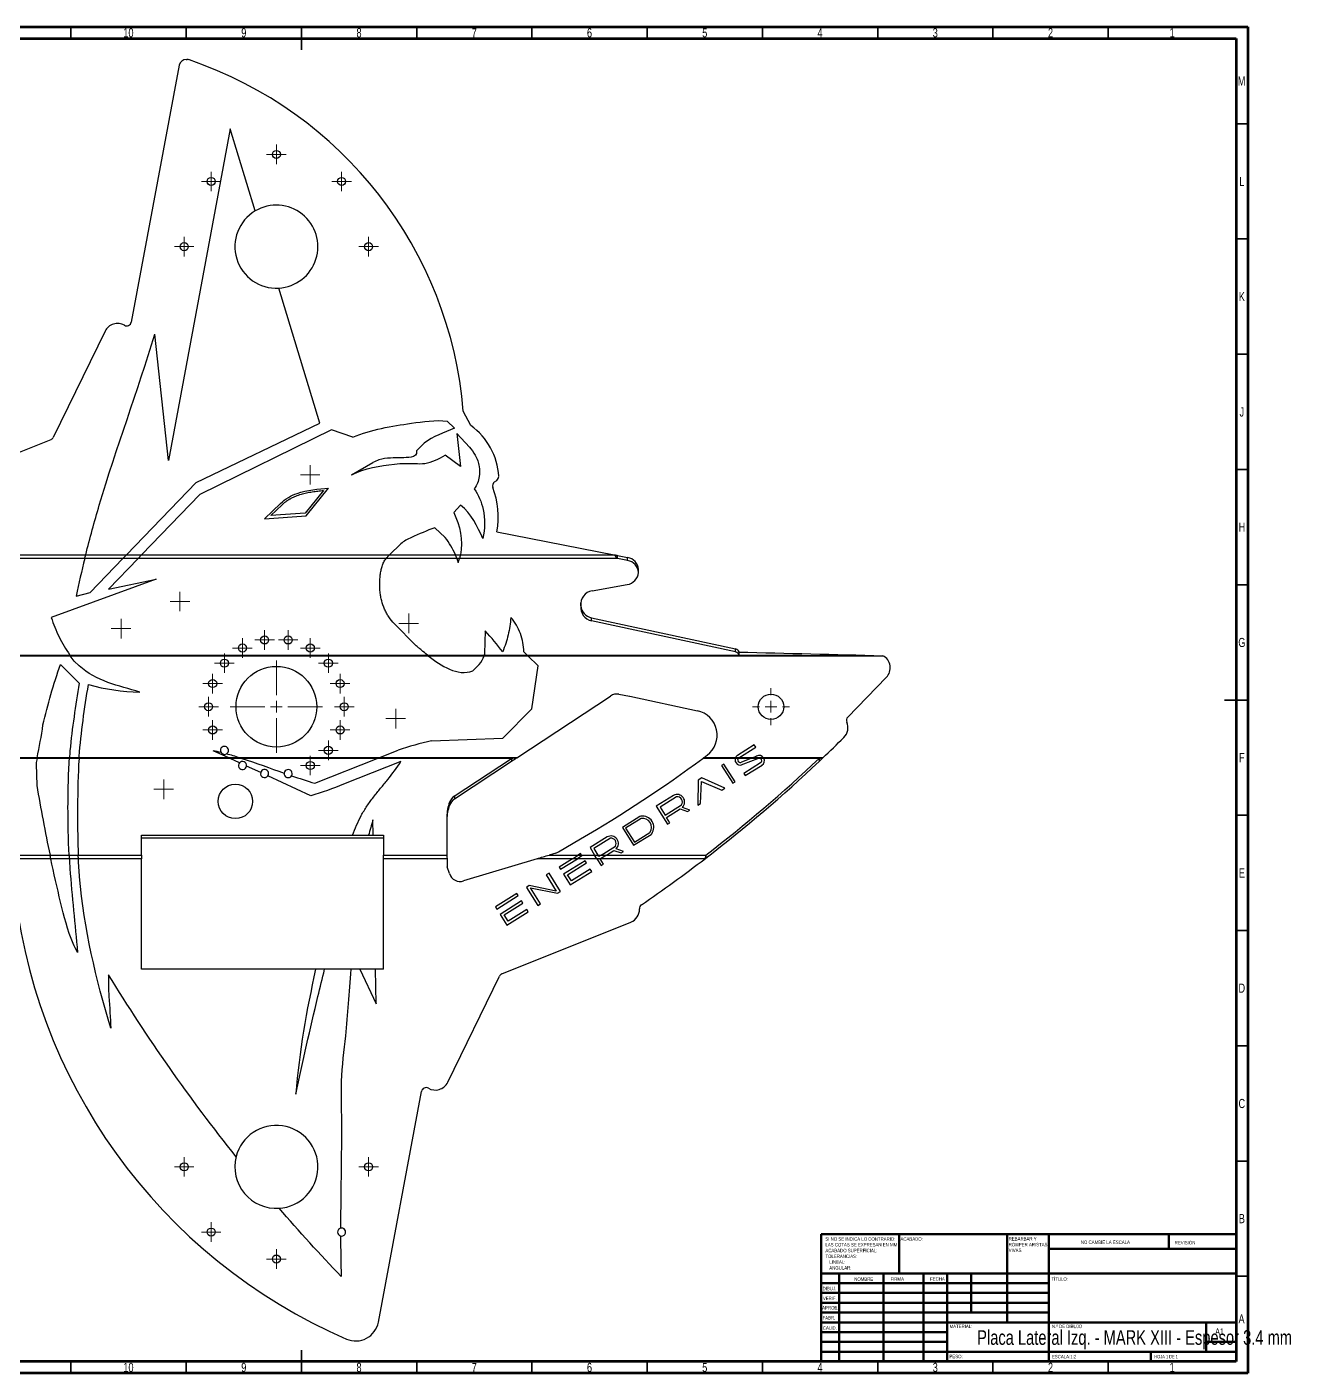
# Model space of a CAD drawing. Header units: millimetres. Extents: x 15 to 855, y 5 to 589.
# Drawn here: x 306 to 855, y 5 to 589 of the extents above; entities that cross this region are included whole.
import ezdxf

# ---------------------------------------------------------------- set-up
doc = ezdxf.new("R2010")
doc.units = ezdxf.units.MM
doc.styles.add('SLDTEXTSTYLE0', font='TXT', dxfattribs={"width": 0.75})
doc.styles.add('SLDTEXTSTYLE1', font='TXT', dxfattribs={"width": 0.681818})

# ---------------------------------------------------------------- blocks, each defined once
blk = doc.blocks.new('SW_NOTE_0')
at = {"color": 0, "linetype": 'Continuous', "lineweight": 0, "char_height": 1.5, "attachment_point": 1, "style": 'SLDTEXTSTYLE0'}
for s, insert in [('SI NO SE INDICA LO CONTRARIO:', (0, 1.93)), ('ACABADO SUPERFICIAL:', (0, -3.07)), ('TOLERANCIAS:', (0, -5.57)), ('LAS COTAS SE EXPRESAN EN MM', (0, -0.57)), ('ANGULAR:', (1.69, -10.57)), ('LINEAL:', (1.69, -8.07))]:
    blk.add_mtext(s, dxfattribs=dict(at, insert=insert))
blk = doc.blocks.new('SW_NOTE_0_1')
at = {"color": 0, "linetype": 'Continuous', "lineweight": 0, "char_height": 1.5, "attachment_point": 1, "style": 'SLDTEXTSTYLE0'}
for s, insert in [('REBARBAR Y', (0, 1.93)), ('VIVAS', (0, -3.07)), ('ROMPER ARISTAS', (0, -0.57))]:
    blk.add_mtext(s, dxfattribs=dict(at, insert=insert))
blk = doc.blocks.new('SW_CENTERMARKSYMBOL_0')
at = {"color": 0, "linetype": 'Continuous', "lineweight": 18}
for p, q in [((-2.5, 0), (-4.25, 0)), ((0, 0), (-2.5, 0)), ((0, 2.5), (0, 4.25)), ((0, 0), (0, 2.5)), ((0, 0), (0, -2.5)), ((0, 0), (2.5, 0)), ((2.5, 0), (4.25, 0)), ((0, -2.5), (0, -4.25))]:
    blk.add_line(p, q, dxfattribs=at)
blk = doc.blocks.new('SW_CENTERMARKSYMBOL_1')
at = {"color": 0, "linetype": 'Continuous', "lineweight": 18}
for p, q in [((-2.5, 0), (-4.25, 0)), ((0, 0), (-2.5, 0)), ((0, 2.5), (0, 4.25)), ((0, 0), (0, 2.5)), ((0, 0), (0, -2.5)), ((0, 0), (2.5, 0)), ((2.5, 0), (4.25, 0)), ((0, -2.5), (0, -4.25))]:
    blk.add_line(p, q, dxfattribs=at)
blk = doc.blocks.new('SW_CENTERMARKSYMBOL_2')
at = {"color": 0, "linetype": 'Continuous', "lineweight": 18}
for p, q in [((-2.5, 0), (-4.25, 0)), ((0, 0), (-2.5, 0)), ((0, 2.5), (0, 4.25)), ((0, 0), (0, 2.5)), ((0, 0), (0, -2.5)), ((0, 0), (2.5, 0)), ((2.5, 0), (4.25, 0)), ((0, -2.5), (0, -4.25))]:
    blk.add_line(p, q, dxfattribs=at)
blk = doc.blocks.new('SW_CENTERMARKSYMBOL_3')
at = {"color": 0, "linetype": 'Continuous', "lineweight": 18}
for p, q in [((-2.5, 0), (-4.25, 0)), ((0, 0), (-2.5, 0)), ((0, 2.5), (0, 4.25)), ((0, 0), (0, 2.5)), ((0, 0), (0, -2.5)), ((0, 0), (2.5, 0)), ((2.5, 0), (4.25, 0)), ((0, -2.5), (0, -4.25))]:
    blk.add_line(p, q, dxfattribs=at)
blk = doc.blocks.new('SW_CENTERMARKSYMBOL_4')
at = {"color": 0, "linetype": 'Continuous', "lineweight": 18}
for p, q in [((-2.5, 0), (-4.25, 0)), ((0, 0), (-2.5, 0)), ((0, 2.5), (0, 4.25)), ((0, 0), (0, 2.5)), ((0, 0), (0, -2.5)), ((0, 0), (2.5, 0)), ((2.5, 0), (4.25, 0)), ((0, -2.5), (0, -4.25))]:
    blk.add_line(p, q, dxfattribs=at)
blk = doc.blocks.new('SW_CENTERMARKSYMBOL_5')
at = {"color": 0, "linetype": 'Continuous', "lineweight": 18}
for p, q in [((-2.5, 0), (-4.25, 0)), ((0, 0), (-2.5, 0)), ((0, 2.5), (0, 4.25)), ((0, 0), (0, 2.5)), ((0, 0), (0, -2.5)), ((0, 0), (2.5, 0)), ((2.5, 0), (4.25, 0)), ((0, -2.5), (0, -4.25))]:
    blk.add_line(p, q, dxfattribs=at)
blk = doc.blocks.new('SW_CENTERMARKSYMBOL_6')
at = {"color": 0, "linetype": 'Continuous', "lineweight": 18}
for p, q in [((-2.5, 0), (-4.25, 0)), ((0, 0), (-2.5, 0)), ((0, 2.5), (0, 4.25)), ((0, 0), (0, 2.5)), ((0, 0), (0, -2.5)), ((0, 0), (2.5, 0)), ((2.5, 0), (4.25, 0)), ((0, -2.5), (0, -4.25))]:
    blk.add_line(p, q, dxfattribs=at)
blk = doc.blocks.new('SW_CENTERMARKSYMBOL_7')
at = {"color": 0, "linetype": 'Continuous', "lineweight": 18}
for p, q in [((-2.5, 0), (-4.25, 0)), ((0, 0), (-2.5, 0)), ((0, 2.5), (0, 4.25)), ((0, 0), (0, 2.5)), ((0, 0), (0, -2.5)), ((0, 0), (2.5, 0)), ((2.5, 0), (4.25, 0)), ((0, -2.5), (0, -4.25))]:
    blk.add_line(p, q, dxfattribs=at)
blk = doc.blocks.new('SW_CENTERMARKSYMBOL_8')
at = {"color": 0, "linetype": 'Continuous', "lineweight": 18}
for p, q in [((-2.5, 0), (-4.25, 0)), ((0, 0), (-2.5, 0)), ((0, 2.5), (0, 4.25)), ((0, 0), (0, 2.5)), ((0, 0), (0, -2.5)), ((0, 0), (2.5, 0)), ((2.5, 0), (4.25, 0)), ((0, -2.5), (0, -4.25))]:
    blk.add_line(p, q, dxfattribs=at)
blk = doc.blocks.new('SW_CENTERMARKSYMBOL_9')
at = {"color": 0, "linetype": 'Continuous', "lineweight": 18}
for p, q in [((-2.5, 0), (-4.25, 0)), ((0, 0), (-2.5, 0)), ((0, 2.5), (0, 4.25)), ((0, 0), (0, 2.5)), ((0, 0), (0, -2.5)), ((0, 0), (2.5, 0)), ((2.5, 0), (4.25, 0)), ((0, -2.5), (0, -4.25))]:
    blk.add_line(p, q, dxfattribs=at)
blk = doc.blocks.new('SW_CENTERMARKSYMBOL_10')
at = {"color": 0, "linetype": 'Continuous', "lineweight": 18}
for p, q in [((-2.5, 0), (-4.25, 0)), ((0, 0), (-2.5, 0)), ((0, 2.5), (0, 4.25)), ((0, 0), (0, 2.5)), ((0, 0), (0, -2.5)), ((0, 0), (2.5, 0)), ((2.5, 0), (4.25, 0)), ((0, -2.5), (0, -4.25))]:
    blk.add_line(p, q, dxfattribs=at)
blk = doc.blocks.new('SW_CENTERMARKSYMBOL_11')
at = {"color": 0, "linetype": 'Continuous', "lineweight": 18}
for p, q in [((-2.5, 0), (-4.25, 0)), ((0, 0), (-2.5, 0)), ((0, 2.5), (0, 4.25)), ((0, 0), (0, 2.5)), ((0, 0), (0, -2.5)), ((0, 0), (2.5, 0)), ((2.5, 0), (4.25, 0)), ((0, -2.5), (0, -4.25))]:
    blk.add_line(p, q, dxfattribs=at)
blk = doc.blocks.new('SW_CENTERMARKSYMBOL_12')
at = {"color": 0, "linetype": 'Continuous', "lineweight": 18}
for p, q in [((-2.5, 0), (-4.25, 0)), ((0, 0), (-2.5, 0)), ((0, 2.5), (0, 4.25)), ((0, 0), (0, 2.5)), ((0, 0), (0, -2.5)), ((0, 0), (2.5, 0)), ((2.5, 0), (4.25, 0)), ((0, -2.5), (0, -4.25))]:
    blk.add_line(p, q, dxfattribs=at)
blk = doc.blocks.new('SW_CENTERMARKSYMBOL_13')
at = {"color": 0, "linetype": 'Continuous', "lineweight": 18}
for p, q in [((-2.5, 0), (-4.25, 0)), ((0, 0), (-2.5, 0)), ((0, 2.5), (0, 4.25)), ((0, 0), (0, 2.5)), ((0, 0), (0, -2.5)), ((0, 0), (2.5, 0)), ((2.5, 0), (4.25, 0)), ((0, -2.5), (0, -4.25))]:
    blk.add_line(p, q, dxfattribs=at)
blk = doc.blocks.new('SW_CENTERMARKSYMBOL_14')
at = {"color": 0, "linetype": 'Continuous', "lineweight": 18}
for p, q in [((-2.5, 0), (-4.25, 0)), ((0, 0), (-2.5, 0)), ((0, 2.5), (0, 4.25)), ((0, 0), (0, 2.5)), ((0, 0), (0, -2.5)), ((0, 0), (2.5, 0)), ((2.5, 0), (4.25, 0)), ((0, -2.5), (0, -4.25))]:
    blk.add_line(p, q, dxfattribs=at)
blk = doc.blocks.new('SW_CENTERMARKSYMBOL_15')
at = {"color": 0, "linetype": 'Continuous', "lineweight": 18}
for p, q in [((-2.5, 0), (-4.25, 0)), ((0, 0), (-2.5, 0)), ((0, 2.5), (0, 4.25)), ((0, 0), (0, 2.5)), ((0, 0), (0, -2.5)), ((0, 0), (2.5, 0)), ((2.5, 0), (4.25, 0)), ((0, -2.5), (0, -4.25))]:
    blk.add_line(p, q, dxfattribs=at)
blk = doc.blocks.new('SW_CENTERMARKSYMBOL_16')
at = {"color": 0, "linetype": 'Continuous', "lineweight": 18}
for p, q in [((-2.5, 0), (-4.25, 0)), ((0, 0), (-2.5, 0)), ((0, 2.5), (0, 4.25)), ((0, 0), (0, 2.5)), ((0, 0), (0, -2.5)), ((0, 0), (2.5, 0)), ((2.5, 0), (4.25, 0)), ((0, -2.5), (0, -4.25))]:
    blk.add_line(p, q, dxfattribs=at)
blk = doc.blocks.new('SW_CENTERMARKSYMBOL_17')
at = {"color": 0, "linetype": 'Continuous', "lineweight": 18}
for p, q in [((-2.5, 0), (-4.25, 0)), ((0, 0), (-2.5, 0)), ((0, 2.5), (0, 4.25)), ((0, 0), (0, 2.5)), ((0, 0), (0, -2.5)), ((0, 0), (2.5, 0)), ((2.5, 0), (4.25, 0)), ((0, -2.5), (0, -4.25))]:
    blk.add_line(p, q, dxfattribs=at)
blk = doc.blocks.new('SW_CENTERMARKSYMBOL_18')
at = {"color": 0, "linetype": 'Continuous', "lineweight": 18}
for p, q in [((-2.5, 0), (-4.25, 0)), ((0, 0), (-2.5, 0)), ((0, 2.5), (0, 4.25)), ((0, 0), (0, 2.5)), ((0, 0), (0, -2.5)), ((0, 0), (2.5, 0)), ((2.5, 0), (4.25, 0)), ((0, -2.5), (0, -4.25))]:
    blk.add_line(p, q, dxfattribs=at)
blk = doc.blocks.new('SW_CENTERMARKSYMBOL_20')
at = {"color": 0, "linetype": 'Continuous', "lineweight": 18}
for p, q in [((0, 5), (0, 8)), ((-5, 0), (-8, 0)), ((0, 0), (-2.5, 0)), ((0, 0), (0, 2.5)), ((0, 0), (0, -2.5)), ((0, 0), (2.5, 0)), ((5, 0), (8, 0)), ((0, -5), (0, -8))]:
    blk.add_line(p, q, dxfattribs=at)
blk = doc.blocks.new('SW_CENTERMARKSYMBOL_21')
at = {"color": 0, "linetype": 'Continuous', "lineweight": 18}
for p, q in [((0, 5), (0, 20)), ((-5, 0), (-20, 0)), ((0, 0), (-2.5, 0)), ((0, 0), (0, 2.5)), ((0, 0), (0, -2.5)), ((0, 0), (2.5, 0)), ((5, 0), (20, 0)), ((0, -5), (0, -20))]:
    blk.add_line(p, q, dxfattribs=at)
blk = doc.blocks.new('SW_CENTERMARKSYMBOL_22')
at = {"color": 0, "linetype": 'Continuous', "lineweight": 18}
for p, q in [((-2.5, 0), (-4.25, 0)), ((0, 0), (-2.5, 0)), ((0, 2.5), (0, 4.25)), ((0, 0), (0, 2.5)), ((0, 0), (0, -2.5)), ((0, 0), (2.5, 0)), ((2.5, 0), (4.25, 0)), ((0, -2.5), (0, -4.25))]:
    blk.add_line(p, q, dxfattribs=at)
blk = doc.blocks.new('SW_CENTERMARKSYMBOL_23')
at = {"color": 0, "linetype": 'Continuous', "lineweight": 18}
for p, q in [((-2.5, 0), (-4.25, 0)), ((0, 0), (-2.5, 0)), ((0, 2.5), (0, 4.25)), ((0, 0), (0, 2.5)), ((0, 0), (0, -2.5)), ((0, 0), (2.5, 0)), ((2.5, 0), (4.25, 0)), ((0, -2.5), (0, -4.25))]:
    blk.add_line(p, q, dxfattribs=at)
blk = doc.blocks.new('SW_CENTERMARKSYMBOL_24')
at = {"color": 0, "linetype": 'Continuous', "lineweight": 18}
for p, q in [((-2.5, 0), (-4.25, 0)), ((0, 0), (-2.5, 0)), ((0, 2.5), (0, 4.25)), ((0, 0), (0, 2.5)), ((0, 0), (0, -2.5)), ((0, 0), (2.5, 0)), ((2.5, 0), (4.25, 0)), ((0, -2.5), (0, -4.25))]:
    blk.add_line(p, q, dxfattribs=at)
blk = doc.blocks.new('SW_CENTERMARKSYMBOL_25')
at = {"color": 0, "linetype": 'Continuous', "lineweight": 18}
for p, q in [((-2.5, 0), (-4.25, 0)), ((0, 0), (-2.5, 0)), ((0, 2.5), (0, 4.25)), ((0, 0), (0, 2.5)), ((0, 0), (0, -2.5)), ((0, 0), (2.5, 0)), ((2.5, 0), (4.25, 0)), ((0, -2.5), (0, -4.25))]:
    blk.add_line(p, q, dxfattribs=at)
blk = doc.blocks.new('SW_CENTERMARKSYMBOL_27')
at = {"color": 0, "linetype": 'Continuous', "lineweight": 18}
for p, q in [((-2.5, 0), (-4.25, 0)), ((0, 0), (-2.5, 0)), ((0, 2.5), (0, 4.25)), ((0, 0), (0, 2.5)), ((0, 0), (0, -2.5)), ((0, 0), (2.5, 0)), ((2.5, 0), (4.25, 0)), ((0, -2.5), (0, -4.25))]:
    blk.add_line(p, q, dxfattribs=at)
blk = doc.blocks.new('SW_CENTERMARKSYMBOL_28')
at = {"color": 0, "linetype": 'Continuous', "lineweight": 18}
for p, q in [((-2.5, 0), (-4.25, 0)), ((0, 0), (-2.5, 0)), ((0, 2.5), (0, 4.25)), ((0, 0), (0, 2.5)), ((0, 0), (0, -2.5)), ((0, 0), (2.5, 0)), ((2.5, 0), (4.25, 0)), ((0, -2.5), (0, -4.25))]:
    blk.add_line(p, q, dxfattribs=at)
blk = doc.blocks.new('SW_CENTERMARKSYMBOL_29')
at = {"color": 0, "linetype": 'Continuous', "lineweight": 18}
for p, q in [((-2.5, 0), (-4.25, 0)), ((0, 0), (-2.5, 0)), ((0, 2.5), (0, 4.25)), ((0, 0), (0, 2.5)), ((0, 0), (0, -2.5)), ((0, 0), (2.5, 0)), ((2.5, 0), (4.25, 0)), ((0, -2.5), (0, -4.25))]:
    blk.add_line(p, q, dxfattribs=at)
blk = doc.blocks.new('SW_CENTERMARKSYMBOL_30')
at = {"color": 0, "linetype": 'Continuous', "lineweight": 18}
for p, q in [((-2.5, 0), (-4.25, 0)), ((0, 0), (-2.5, 0)), ((0, 2.5), (0, 4.25)), ((0, 0), (0, 2.5)), ((0, 0), (0, -2.5)), ((0, 0), (2.5, 0)), ((2.5, 0), (4.25, 0)), ((0, -2.5), (0, -4.25))]:
    blk.add_line(p, q, dxfattribs=at)
blk = doc.blocks.new('SW_CENTERMARKSYMBOL_31')
at = {"color": 0, "linetype": 'Continuous', "lineweight": 18}
for p, q in [((-2.5, 0), (-4.25, 0)), ((0, 0), (-2.5, 0)), ((0, 2.5), (0, 4.25)), ((0, 0), (0, 2.5)), ((0, 0), (0, -2.5)), ((0, 0), (2.5, 0)), ((2.5, 0), (4.25, 0)), ((0, -2.5), (0, -4.25))]:
    blk.add_line(p, q, dxfattribs=at)
blk = doc.blocks.new('SW_CENTERMARKSYMBOL_32')
at = {"color": 0, "linetype": 'Continuous', "lineweight": 18}
for p, q in [((-2.5, 0), (-4.25, 0)), ((0, 0), (-2.5, 0)), ((0, 2.5), (0, 4.25)), ((0, 0), (0, 2.5)), ((0, 0), (0, -2.5)), ((0, 0), (2.5, 0)), ((2.5, 0), (4.25, 0)), ((0, -2.5), (0, -4.25))]:
    blk.add_line(p, q, dxfattribs=at)

msp = doc.modelspace()

# ---------------------------------------------------------------- linework, layer by layer
at = {"color": 7, "linetype": 'Continuous', "lineweight": 70}
for p, q in [((15, 589), (836, 589)), ((20, 584), (831, 584)), ((831, 584), (831, 10)), ((836, 589), (836, 5)), ((831, 10), (20, 10)), ((836, 5), (15, 5))]:
    msp.add_line(p, q, dxfattribs=at)
at = {"color": 7, "linetype": 'Continuous', "lineweight": 35}
for p, q in [((325.5, 584), (325.5, 589)), ((375.5, 584), (375.5, 589)), ((425.5, 589), (425.5, 579)), ((425.5, 584), (425.5, 589)), ((475.5, 584), (475.5, 589)), ((525.5, 584), (525.5, 589)), ((575.5, 584), (575.5, 589)), ((625.5, 584), (625.5, 589)), ((675.5, 584), (675.5, 589)), ((725.5, 584), (725.5, 589)), ((775.5, 584), (775.5, 589)), ((831, 547), (836, 547)), ((831, 497), (836, 497)), ((831, 447), (836, 447)), ((831, 397), (836, 397)), ((831, 347), (836, 347)), ((836, 297), (826, 297)), ((831, 297), (836, 297)), ((831, 247), (836, 247)), ((831, 197), (836, 197)), ((831, 147), (836, 147)), ((831, 97), (836, 97)), ((831, 47), (836, 47)), ((425.5, 5), (425.5, 15)), ((325.5, 10), (325.5, 5)), ((375.5, 10), (375.5, 5)), ((425.5, 10), (425.5, 5)), ((475.5, 10), (475.5, 5)), ((525.5, 10), (525.5, 5)), ((575.5, 10), (575.5, 5)), ((625.5, 10), (625.5, 5)), ((675.5, 10), (675.5, 5)), ((725.5, 10), (725.5, 5)), ((775.5, 10), (775.5, 5))]:
    msp.add_line(p, q, dxfattribs=at)
at = {"color": 7, "linetype": 'Continuous', "lineweight": 25}
for p, q in [((372.49, 572.39), (351.64, 460.91)), ((375.44, 574.84), (375.87, 574.84)), ((394.59, 544.85), (367.74, 400.83)), ((405.44, 509.16), (394.59, 544.85)), ((433.42, 417.09), (415.61, 475.69)), ((340.28, 456.98), (317.81, 410.91)), ((367.74, 400.83), (361.93, 455.73)), ((499.03, 416.06), (495.7, 422.27)), ((379.75, 391.29), (433.42, 417.09)), ((491.81, 414.87), (488.75, 418.02)), ((316.76, 409.93), (263.29, 388.53)), ((438.5, 414.18), (381.35, 386.08)), ((447.75, 411.02), (438.5, 414.18)), ((498.33, 406.7), (492.95, 412.63)), ((492.95, 412.63), (494.47, 398.26)), ((475.42, 405.06), (478.75, 408.39)), ((494.47, 398.26), (487.86, 403.22)), ((447.25, 394.69), (456.47, 400.02)), ((349.51, 359.98), (379.75, 391.29)), ((509.23, 391.61), (510.19, 392.26)), ((381.35, 386.08), (356.14, 359.98)), ((435.1, 387.89), (427.14, 378.05)), ((427.57, 376.93), (437.28, 388.92)), ((416.4, 382.3), (409.46, 375.62)), ((412.22, 376.98), (417.16, 381.74)), ((491.55, 378.38), (494.47, 381.51)), ((409.46, 375.62), (427.57, 376.93)), ((427.14, 378.05), (412.22, 376.98)), ((483.4, 371.76), (487.86, 367.48)), ((510.27, 369.99), (561.18, 359.98)), ((463.75, 359.98), (468.63, 364.74)), ((331.47, 358.41), (238.23, 358.41)), ((238.65, 359.98), (331.87, 359.98)), ((347.99, 358.41), (331.47, 358.41)), ((331.87, 359.98), (349.51, 359.98)), ((333.77, 343.68), (347.99, 358.41)), ((354.62, 358.41), (341.79, 345.13)), ((349.51, 359.98), (347.99, 358.41)), ((354.62, 358.41), (347.99, 358.41)), ((349.51, 359.98), (356.14, 359.98)), ((354.62, 358.41), (356.14, 359.98)), ((462.24, 358.41), (354.62, 358.41)), ((356.14, 359.98), (463.75, 359.98)), ((492.88, 358.41), (462.24, 358.41)), ((463.75, 359.98), (463.01, 359.26)), ((463.75, 359.98), (492.26, 359.98)), ((492.26, 359.98), (494.42, 359.98)), ((494.06, 358.41), (492.88, 358.41)), ((562.6, 358.41), (494.06, 358.41)), ((494.42, 359.98), (561.18, 359.98)), ((562.6, 358.41), (562.6, 359.7)), ((562.6, 359.7), (566.95, 358.85)), ((566.95, 357.55), (562.6, 358.41)), ((566.95, 357.55), (566.95, 358.85)), ((571.76, 352.31), (571.76, 353.6)), ((362.4, 349.45), (316.91, 332.83)), ((341.79, 345.13), (362.4, 349.45)), ((551.59, 344.4), (566.82, 347.05)), ((327.68, 342.1), (333.77, 343.68)), ((546.65, 337.84), (546.65, 339.14)), ((474.98, 320.76), (465.8, 329.99)), ((551.35, 331.33), (551.35, 332.62)), ((551.35, 332.62), (613.85, 319.13)), ((613.85, 317.84), (551.35, 331.33)), ((505.22, 326.94), (504.92, 317.2)), ((285.23, 316.23), (325.21, 316.23)), ((285.59, 316.51), (325.02, 316.51)), ((325.02, 316.51), (480.1, 316.51)), ((325.21, 316.23), (480.45, 316.23)), ((480.1, 316.51), (504.77, 316.51)), ((480.45, 316.23), (504.69, 316.23)), ((504.69, 316.23), (523.66, 316.23)), ((504.77, 316.51), (523.38, 316.51)), ((523.38, 316.51), (521.98, 317.9)), ((523.38, 316.51), (615.31, 316.51)), ((523.66, 316.23), (523.38, 316.51)), ((523.66, 316.23), (677.76, 316.23)), ((528.11, 311.79), (523.66, 316.23)), ((613.85, 317.84), (613.85, 319.13)), ((615.32, 316.53), (615.32, 317.82)), ((329.11, 304.31), (320.99, 312.43)), ((326.94, 313.9), (329.05, 311.79)), ((502.59, 312.43), (499.78, 309.62)), ((525.4, 293.1), (528.11, 311.79)), ((662.5, 289.55), (679.23, 306.75)), ((518.94, 271.9), (559.59, 298.73)), ((563.23, 299.51), (567.85, 298.71)), ((567.85, 298.71), (567.92, 298.69)), ((567.92, 298.69), (567.95, 298.69)), ((567.95, 298.69), (597.3, 292.35)), ((512.8, 280.47), (525.4, 293.1)), ((481.94, 279.23), (512.8, 280.47)), ((393.94, 271.9), (387.25, 275)), ((459, 271.9), (467.44, 275.27)), ((621.96, 277.48), (614.65, 272.92)), ((615.25, 271.97), (622.55, 276.53)), ((622.55, 276.53), (621.96, 277.48)), ((310.81, 271.9), (151.46, 271.9)), ((310.76, 271.62), (214.14, 271.62)), ((310.32, 269.34), (310.64, 259.95)), ((324.8, 271.62), (310.76, 271.62)), ((324.82, 271.9), (310.81, 271.9)), ((328.99, 271.62), (324.8, 271.62)), ((329.01, 271.9), (324.82, 271.9)), ((394.55, 271.62), (328.99, 271.62)), ((393.94, 271.9), (329.01, 271.9)), ((394.55, 271.62), (393.94, 271.9)), ((398.77, 271.9), (393.94, 271.9)), ((398.59, 269.75), (394.55, 271.62)), ((399.67, 271.62), (394.55, 271.62)), ((459, 271.9), (398.77, 271.9)), ((458.3, 271.62), (399.67, 271.62)), ((431.31, 260.86), (458.3, 271.62)), ((468.63, 270.35), (443.78, 260.44)), ((458.3, 271.62), (459, 271.9)), ((516.56, 271.62), (458.3, 271.62)), ((518.94, 271.9), (459, 271.9)), ((491.74, 255.24), (516.56, 271.62)), ((516.56, 270.33), (491.85, 254.02)), ((516.56, 271.62), (516.56, 270.33)), ((613.68, 271.62), (599.58, 271.62)), ((613.78, 271.9), (599.96, 271.9)), ((608.74, 269.22), (607.79, 268.63)), ((613.59, 261.46), (608.74, 269.22)), ((614.89, 271.62), (613.68, 271.62)), ((615.15, 271.9), (613.78, 271.9)), ((620.45, 271.62), (614.89, 271.62)), ((621.17, 271.9), (615.15, 271.9)), ((620.45, 271.62), (616.44, 270.06)), ((617.03, 269.12), (617.48, 269.29)), ((624.7, 269.72), (617.39, 265.16)), ((617.48, 269.29), (623.49, 271.62)), ((617.99, 264.21), (625.29, 268.77)), ((621.17, 271.9), (620.45, 271.62)), ((623.49, 271.62), (620.45, 271.62)), ((622.46, 272.4), (621.17, 271.9)), ((625.98, 271.9), (621.17, 271.9)), ((622.91, 272.58), (622.46, 272.4)), ((623.49, 271.62), (623.5, 271.63)), ((624.71, 271.62), (623.49, 271.62)), ((626.13, 271.62), (624.71, 271.62)), ((651.7, 271.9), (625.98, 271.9)), ((650.04, 271.62), (626.13, 271.62)), ((650.04, 271.62), (650.04, 270.33)), ((407.79, 265.49), (401.63, 268.34)), ((429.54, 255.41), (410.91, 264.05)), ((599.23, 263.28), (597.58, 262.25)), ((609.13, 258.68), (599.23, 263.28)), ((607.79, 268.63), (612.64, 260.87)), ((617.39, 265.16), (617.99, 264.21)), ((597.58, 262.25), (597.38, 251.34)), ((598.66, 252.14), (599.08, 261.68)), ((599.08, 261.68), (607.85, 257.87)), ((607.85, 257.87), (609.13, 258.68)), ((612.64, 260.87), (613.59, 261.46)), ((489.72, 252.69), (489.72, 251.4)), ((491.85, 255.28), (491.74, 255.24)), ((491.85, 255.28), (491.85, 253.99)), ((586.87, 255.56), (579.44, 250.91)), ((588.26, 255.01), (581.05, 250.51)), ((583.22, 247.03), (590.43, 251.53)), ((597.38, 251.34), (598.66, 252.14)), ((488.6, 246.35), (488.6, 245.06)), ((572.34, 246.48), (564.75, 241.74)), ((572.87, 245.63), (566.13, 241.42)), ((572.73, 246.62), (572.34, 246.48)), ((579.44, 250.91), (584.29, 243.15)), ((581.05, 250.51), (583.22, 247.03)), ((583.86, 246.01), (589.84, 249.75)), ((585.26, 243.76), (583.86, 246.01)), ((589.84, 249.75), (593, 248.6)), ((593.97, 249.21), (590.74, 250.39)), ((593, 248.6), (593.97, 249.21)), ((456.58, 238.33), (456.47, 244.97)), ((564.75, 241.74), (569.6, 233.98)), ((566.13, 241.42), (569.92, 235.35)), ((569.92, 235.35), (576.66, 239.57)), ((584.29, 243.15), (585.26, 243.76)), ((356.07, 238.33), (447.57, 238.33)), ((356.07, 237.04), (356.07, 238.33)), ((356.07, 229.72), (356.07, 237.04)), ((461.07, 237.04), (356.07, 237.04)), ((447.57, 238.33), (454.55, 238.33)), ((454.55, 238.33), (456.58, 238.33)), ((456.58, 238.33), (461.07, 238.33)), ((461.07, 238.33), (461.07, 237.04)), ((461.07, 237.04), (461.07, 229.72)), ((488.58, 239.17), (488.58, 239.17)), ((488.58, 239.17), (488.58, 237.88)), ((488.58, 239.17), (488.58, 237.88)), ((536.95, 231.09), (546.59, 236.73)), ((558.13, 237.6), (550.68, 232.94)), ((559.5, 237.04), (552.29, 232.53)), ((569.6, 233.98), (577.19, 238.72)), ((577.19, 238.72), (577.49, 239.01)), ((267.66, 229.72), (316.4, 229.72)), ((316.73, 228.15), (269.08, 228.15)), ((316.4, 229.72), (324.71, 229.72)), ((324.79, 228.15), (316.73, 228.15)), ((324.71, 229.72), (328.64, 229.72)), ((328.7, 228.15), (324.79, 228.15)), ((328.64, 229.72), (356.07, 229.72)), ((356.07, 228.15), (328.7, 228.15)), ((356.07, 229.72), (356.07, 228.15)), ((356.07, 180.18), (356.07, 228.15)), ((461.07, 229.72), (488.61, 229.72)), ((461.07, 228.15), (461.07, 229.72)), ((461.07, 180.18), (461.07, 228.15)), ((488.63, 228.15), (461.07, 228.15)), ((527.74, 228.15), (495.85, 218.49)), ((543.01, 228.15), (527.74, 228.15)), ((535.88, 230.62), (532.93, 229.72)), ((532.93, 229.72), (545.53, 229.72)), ((543.01, 228.15), (537.24, 224.54)), ((537.84, 223.57), (545.18, 228.15)), ((543.01, 228.15), (545.53, 229.72)), ((545.18, 228.15), (543.01, 228.15)), ((547.17, 229.4), (545.18, 228.15)), ((553.67, 228.15), (545.18, 228.15)), ((546.56, 230.37), (545.53, 229.72)), ((545.53, 229.72), (546.97, 229.72)), ((546.97, 229.72), (546.56, 230.37)), ((546.97, 229.72), (547.17, 229.4)), ((546.97, 229.72), (552.69, 229.72)), ((550.68, 232.94), (552.69, 229.72)), ((552.29, 232.53), (554.05, 229.72)), ((553.67, 228.15), (552.69, 229.72)), ((552.69, 229.72), (554.05, 229.72)), ((553.67, 228.15), (555.53, 225.18)), ((555.27, 228.15), (553.67, 228.15)), ((554.46, 229.06), (554.05, 229.72)), ((554.05, 229.72), (555.52, 229.72)), ((555.52, 229.72), (554.46, 229.06)), ((555.1, 228.04), (555.27, 228.15)), ((556.5, 225.79), (555.1, 228.04)), ((557.79, 229.72), (555.27, 228.15)), ((600.57, 228.15), (555.27, 228.15)), ((555.52, 229.72), (561.67, 233.56)), ((555.52, 229.72), (557.79, 229.72)), ((557.79, 229.72), (561.08, 231.78)), ((557.79, 229.72), (600.94, 229.72)), ((561.08, 231.78), (564.24, 230.63)), ((565.22, 231.24), (561.98, 232.42)), ((564.24, 230.63), (565.22, 231.24)), ((600.94, 229.72), (600.94, 228.43)), ((489.67, 221.67), (488.67, 224.62)), ((537.24, 224.54), (537.84, 223.57)), ((548.5, 227.28), (539.17, 221.45)), ((540.95, 221.21), (549.11, 226.3)), ((542.08, 216.78), (551.41, 222.61)), ((550.8, 223.59), (542.65, 218.49)), ((549.11, 226.3), (548.5, 227.28)), ((551.41, 222.61), (550.8, 223.59)), ((555.53, 225.18), (556.5, 225.79)), ((524.3, 216.46), (523.08, 215.7)), ((536.04, 214.12), (524.3, 216.46)), ((532.92, 221.84), (531.69, 221.08)), ((531.69, 221.08), (536.04, 214.12)), ((537.83, 213.97), (532.92, 221.84)), ((539.17, 221.45), (542.08, 216.78)), ((542.65, 218.49), (540.95, 221.21)), ((518.93, 213.1), (509.6, 207.28)), ((510.21, 206.3), (519.54, 212.13)), ((519.54, 212.13), (518.93, 213.1)), ((523.08, 215.7), (528, 207.83)), ((529.22, 208.59), (524.87, 215.55)), ((524.87, 215.55), (536.61, 213.21)), ((536.61, 213.21), (537.83, 213.97)), ((509.6, 207.28), (510.21, 206.3)), ((520.97, 209.84), (511.64, 204.01)), ((513.42, 203.77), (521.58, 208.86)), ((514.56, 199.35), (523.89, 205.17)), ((523.28, 206.15), (515.12, 201.05)), ((521.58, 208.86), (520.97, 209.84)), ((523.89, 205.17), (523.28, 206.15)), ((528, 207.83), (529.22, 208.59)), ((511.64, 204.01), (514.56, 199.35)), ((512.46, 178.2), (568.36, 200.58)), ((515.12, 201.05), (513.42, 203.77)), ((431.64, 180.18), (356.07, 180.18)), ((435.52, 180.18), (431.64, 180.18)), ((446.92, 180.18), (435.52, 180.18)), ((450.87, 180.18), (446.92, 180.18)), ((450.87, 180.18), (457.88, 165.16)), ((457.62, 180.18), (450.87, 180.18)), ((457.88, 165.16), (457.62, 180.18)), ((461.07, 180.18), (457.62, 180.18)), ((488.94, 131.15), (511.4, 177.22)), ((458.84, 27.09), (477.57, 127.22))]:
    msp.add_line(p, q, dxfattribs=at)
at = {"color": 7, "linetype": 'Continuous', "lineweight": 50}
for p, q in [((651, 65.25), (831, 65.25)), ((651, 65.25), (651, 10)), ((684.8, 48.25), (684.8, 65.25)), ((731.6, 65.25), (731.6, 27)), ((749.8, 65.25), (749.8, 10)), ((801.8, 58.88), (801.8, 65.25)), ((831, 58.88), (749.8, 58.88)), ((831, 48.25), (651, 48.25)), ((658.8, 48.25), (658.8, 10)), ((677.99, 48.25), (677.99, 10)), ((695.4, 48.25), (695.4, 10)), ((705.6, 10), (705.6, 48.25)), ((716, 31.25), (716, 48.25)), ((749.8, 44), (651, 44)), ((749.8, 39.75), (651, 39.75)), ((749.8, 35.5), (651, 35.5)), ((749.8, 31.25), (651, 31.25)), ((705.6, 27), (651, 27)), ((705.6, 27), (831, 27)), ((818, 14.25), (818, 27)), ((705.6, 22.75), (651, 22.75)), ((705.6, 18.5), (651, 18.5)), ((831, 18.5), (818, 18.5)), ((651, 14.25), (831, 14.25)), ((794, 10), (794, 14.25))]:
    msp.add_line(p, q, dxfattribs=at)
at = {"color": 7, "linetype": 'Continuous', "lineweight": 25}
for centre, radius in [((414.61, 533.67), 1.75), ((386.32, 521.95), 1.75), ((442.89, 521.95), 1.75), ((374.61, 493.67), 1.75), ((454.61, 493.67), 1.75), ((399.89, 319.55), 1.75), ((409.5, 323.05), 1.75), ((419.72, 323.05), 1.75), ((429.32, 319.55), 1.75), ((392.06, 312.98), 1.75), ((414.61, 294.07), 17.5), ((437.15, 312.98), 1.75), ((386.95, 304.13), 1.75), ((442.26, 304.13), 1.75), ((629.19, 294.07), 5.5), ((385.18, 294.07), 1.75), ((444.04, 294.07), 1.75), ((386.95, 284), 1.75), ((442.26, 284), 1.75), ((437.15, 275.15), 1.75), ((429.32, 268.58), 1.75), ((396.81, 253.02), 7.5), ((374.61, 94.47), 1.75), ((454.61, 94.47), 1.75), ((386.32, 66.18), 1.75), ((414.61, 54.47), 1.75)]:
    msp.add_circle(centre, radius, dxfattribs=at)
for centre, radius, start, end in [((375.44, 571.84), 3, 90, 169.40414), ((375.87, 571.84), 3, 71.23202, 90), ((320.18, 407.93), 176.11, 4.66992, 71.23202), ((414.61, 493.67), 18, 120.61972, 273.18821), ((414.61, 493.67), 18, 273.18821, 120.61972), ((345.67, 454.35), 6, 59.95656, 154.00607), ((349.67, 461.28), 2, 239.95656, 349.40414), ((481.7, 392.28), 29.42, 3.41895, 53.92979), ((316.01, 411.79), 2, 291.80916, 334.00607), ((510.35, 389.95), 2, 124.03429, 200.54911), ((509.08, 393.91), 2, 304.03429, 3.41895), ((474.02, 376.33), 36.8, 350.0841, 20.54911), ((565.79, 352.96), 6, 6.18174, 78.87288), ((565.79, 351.67), 6, 6.18174, 78.87288), ((565.79, 352.96), 6, 279.85575, 353.81826), ((552.62, 338.49), 6, 99.85575, 186.18174), ((552.62, 337.2), 6, 173.81826, 257.81884), ((552.62, 338.49), 6, 186.18174, 257.81884), ((613.43, 317.18), 2, 18.84733, 77.81884), ((613.43, 315.89), 2, 18.84733, 77.81884), ((613.43, 317.18), 2, 340.4766, 341.15267), ((674.93, 310.93), 6, 315.78452, 61.95047), ((562.37, 294.58), 5, 80.1593, 123.84278), ((595.01, 281.74), 10.85, 306.63714, 77.81884), ((656.58, 285), 6, 314.72261, 23.20016), ((663.93, 288.16), 2, 135.78452, 203.20016), ((212.41, 733.5), 637.22, 313.58179, 314.72261), ((392.06, 275.15), 1.75, 298.60513, 212.20223), ((392.06, 275.15), 1.75, 212.20223, 298.60513), ((399.89, 268.58), 1.75, 138.01504, 352.28056), ((399.89, 268.58), 1.75, 352.28056, 138.01504), ((244.53, 753.03), 598.17, 300.33011, 306.41008), ((244.53, 753.03), 598.17, 306.45523, 306.63714), ((212.41, 734.79), 637.22, 307.56965, 313.37635), ((212.41, 733.5), 637.22, 307.56965, 313.37635), ((615.84, 271.02), 2.24, 164.31828, 302), ((615.84, 271.02), 2.24, 122, 156.72497), ((615.84, 271.02), 1.12, 147.38591, 302), ((615.84, 271.02), 1.12, 122, 128.00672), ((624.1, 270.68), 2.24, 33.18427, 122), ((624.1, 270.68), 1.12, 302, 57.39962), ((624.1, 270.68), 2.24, 302, 24.99136), ((409.5, 265.08), 1.75, 166.65193, 323.64367), ((409.5, 265.08), 1.75, 323.64367, 166.65193), ((419.72, 265.08), 1.75, 173.08478, 328.2511), ((419.72, 265.08), 1.75, 328.2511, 173.08478), ((507.65, 246.24), 19.05, 160.21558, 179.65694), ((507.65, 244.95), 19.05, 160.21558, 179.65694), ((494.43, 251), 5, 121.03171, 160.21558), ((494.43, 249.7), 5, 121.03171, 160.21558), ((588.5, 252.75), 3.25, 313.50893, 120.12184), ((588.5, 252.75), 2.28, 327.87434, 96.12566), ((1579.84, 239.82), 1091.26, 179.65694, 180.03392), ((573.43, 241.76), 4.91, 325.77572, 98.22428), ((573.43, 241.76), 3.91, 325.77572, 98.22428), ((1579.84, 238.53), 1091.26, 179.65694, 179.96608), ((1579.84, 238.53), 1091.26, 179.96608, 180.46231), ((559.74, 234.77), 3.25, 313.5887, 119.6774), ((559.74, 234.77), 2.28, 327.87434, 96.12566), ((1579.84, 238.53), 1091.26, 180.54486, 180.73045), ((534.43, 235.4), 5, 286.85536, 300.33011), ((212.41, 733.5), 637.22, 304.46326, 307.52835), ((541.07, 241.31), 241.47, 184.93921, 246.5643), ((494.4, 223.27), 5, 198.75501, 286.85536), ((566.13, 206.15), 6, 291.80916, 2.31996), ((574.13, 206.47), 2, 124.46326, 182.31996), ((513.2, 176.35), 2, 111.80916, 154.00607), ((479.54, 126.85), 2, 59.95656, 169.40414), ((483.54, 133.78), 6, 239.95656, 334.00607), ((414.61, 94.47), 18, 273.65434, 165.79761), ((414.61, 94.47), 18, 165.79761, 273.65434), ((442.89, 66.18), 1.75, 104.69458, 255.37195), ((442.89, 66.18), 1.75, 255.37195, 104.69458), ((449.01, 28.93), 10, 246.5643, 349.40414)]:
    msp.add_arc(centre, radius, start, end, dxfattribs=at)
for points, knots in [([(331.87, 359.98), (333.69, 367.2), (342.59, 399.46), (354.36, 430.85), (361.93, 455.73)], [0.1546758, 0.1546758, 0.1546758, 0.1546758, 0.342759, 1, 1, 1, 1]), ([(447.75, 411.02), (455.88, 414.43), (469.69, 416.59), (483.51, 418.53), (488.75, 418.02)], [0, 0, 0, 0, 0.626386, 1, 1, 1, 1]), ([(498.33, 406.7), (499.28, 405.66), (501.19, 403.04), (502.83, 398.61), (502.79, 393.41), (501.67, 390.15), (500.4, 388.66)], [0, 0, 0, 0, 0.218181, 0.486165, 0.706463, 1, 1, 1, 1]), ([(447.25, 394.69), (453.13, 397.53), (460.95, 398.96), (471.73, 399.9), (476.14, 399.36), (479.01, 399.61)], [0, 0, 0, 0, 0.592498, 0.733741, 1, 1, 1, 1]), ([(469.12, 402.04), (465.84, 401.92), (461.23, 402.29), (457.31, 400.51), (456.47, 400.02)], [0, 0, 0, 0, 0.778822, 1, 1, 1, 1]), ([(416.4, 382.3), (418.52, 384.34), (425.05, 387.89), (432.72, 388.57), (437.28, 388.92)], [0, 0, 0, 0, 0.376257, 1, 1, 1, 1]), ([(417.16, 381.74), (417.26, 381.83), (417.45, 382.01), (417.74, 382.27), (418.04, 382.53), (418.34, 382.78), (418.66, 383.02), (418.98, 383.26), (419.3, 383.49), (419.64, 383.71), (419.98, 383.92), (420.32, 384.13), (420.68, 384.34), (421.59, 384.83), (423.15, 385.55), (425.39, 386.31), (427.76, 386.9), (429.75, 387.26), (431.4, 387.5), (432.61, 387.65), (433.85, 387.78), (434.67, 387.85), (435.1, 387.89)], [0, 0, 0, 0, 0.020292, 0.04061, 0.060967, 0.081374, 0.101842, 0.122383, 0.143007, 0.163727, 0.184552, 0.205494, 0.226563, 0.24777, 0.366165, 0.493112, 0.613221, 0.744524, 0.806263, 0.872102, 0.933047, 1, 1, 1, 1]), ([(500.4, 388.66), (502.32, 385.99), (505.17, 378.9), (505.15, 371.19), (504.18, 367.05)], [0, 0, 0, 0, 0.434632, 1, 1, 1, 1]), ([(483.4, 371.76), (479.89, 370.51), (474.99, 368.31), (469.91, 365.99), (468.63, 364.74)], [0, 0, 0, 0, 0.675653, 1, 1, 1, 1]), ([(465.8, 329.99), (464.89, 330.95), (464.09, 331.97), (463.03, 333.59), (462.7, 334.14), (462.09, 335.27), (461.81, 335.85), (461.04, 337.61), (460.63, 338.81), (460.15, 340.65), (460.01, 341.26), (459.78, 342.51), (459.69, 343.14), (459.47, 345.02), (459.41, 346.28), (459.45, 348.78), (459.54, 350.03), (459.78, 351.9), (459.88, 352.52), (460.14, 353.76), (460.29, 354.38), (460.69, 355.59), (460.92, 356.19), (461.5, 357.33), (461.84, 357.89), (462.24, 358.41)], [0, 0, 0, 0, 0.125, 0.125, 0.1875, 0.1875, 0.25, 0.25, 0.375, 0.375, 0.4375, 0.4375, 0.5, 0.5, 0.625, 0.625, 0.75, 0.75, 0.8125, 0.8125, 0.875, 0.875, 0.9375, 0.9375, 1, 1, 1, 1]), ([(316.91, 332.83), (317.85, 329.95), (318.99, 327.14), (321.7, 321.67), (323.25, 319.04), (325.02, 316.51)], [0, 0, 0, 0, 0.5, 0.5, 1, 1, 1, 1]), ([(516.31, 332.83), (516.11, 330.28), (515.72, 327.75), (514.55, 322.75), (513.77, 320.3), (512.8, 317.9)], [0, 0, 0, 0, 0.5, 0.5, 1, 1, 1, 1]), ([(521.98, 317.9), (521.92, 320.6), (521.46, 323.23), (520.03, 327.06), (519.44, 328.29), (518.03, 330.65), (517.22, 331.77), (516.31, 332.83)], [0, 0, 0, 0, 0.5, 0.5, 0.75, 0.75, 1, 1, 1, 1]), ([(480.1, 316.51), (479.23, 317.2), (478.38, 317.91), (477.11, 318.99), (476.68, 319.34), (475.83, 320.06), (475.41, 320.41), (474.98, 320.76)], [0, 0, 0, 0, 0.5, 0.5, 0.75, 0.75, 1, 1, 1, 1]), ([(329.11, 304.31), (327.58, 294.58), (325.7, 283.81), (324.89, 272.94), (324.82, 271.9)], [0, 0, 0, 0, 0.2522492, 0.278748, 0.278748, 0.278748, 0.278748]), ([(329.01, 271.9), (329.02, 272.11), (329.79, 282.75), (331.4, 293.34), (333.06, 303.67)], [0.7876502, 0.7876502, 0.7876502, 0.7876502, 0.7916859, 1, 1, 1, 1]), ([(324.71, 229.72), (324.35, 236.71), (324.19, 243.69), (324.2, 254.17), (324.25, 257.66), (324.44, 264.64), (324.57, 268.13), (324.8, 271.62)], [0, 0, 0, 0, 0.5, 0.5, 0.75, 0.75, 1, 1, 1, 1]), ([(328.99, 271.62), (328.51, 264.64), (328.38, 257.66), (328.34, 247.18), (328.34, 243.69), (328.42, 236.71), (328.5, 233.22), (328.64, 229.72)], [0, 0, 0, 0, 0.5, 0.5, 0.75, 0.75, 1, 1, 1, 1]), ([(447.57, 238.33), (448.15, 239.79), (448.76, 241.24), (450.04, 244.11), (450.71, 245.53), (451.83, 247.61), (452.22, 248.3), (453.04, 249.65), (453.47, 250.32), (454.81, 252.31), (455.76, 253.61), (457.74, 256.17), (458.77, 257.44), (460.83, 259.96), (461.87, 261.21), (464.94, 265.01), (466.93, 267.59), (468.63, 270.35)], [0, 0, 0, 0, 0.125, 0.125, 0.25, 0.25, 0.3125, 0.3125, 0.375, 0.375, 0.5, 0.5, 0.625, 0.625, 0.75, 0.75, 1, 1, 1, 1]), ([(623.5, 271.63), (623.59, 271.69), (623.69, 271.73), (623.89, 271.79), (624, 271.8), (624.21, 271.8), (624.32, 271.78), (624.52, 271.72), (624.62, 271.68), (624.71, 271.62)], [0, 0, 0, 0, 0.25, 0.25, 0.5, 0.5, 0.75, 0.75, 1, 1, 1, 1]), ([(328.35, 187.47), (327.65, 188.75), (324.33, 195.67), (320.86, 209.51), (318.07, 221.87), (316.73, 228.15)], [0, 0, 0, 0, 0.0547799, 0.2889413, 0.5305839, 0.5305839, 0.5305839, 0.5305839]), ([(324.79, 228.15), (324.87, 226.74), (325.7, 213.15), (327.3, 199.62), (328.35, 187.47)], [0.6518536, 0.6518536, 0.6518536, 0.6518536, 0.688039, 1, 1, 1, 1]), ([(342.74, 154.57), (336.43, 175.92), (330.35, 200.54), (328.83, 225.51), (328.7, 228.15)], [0, 0, 0, 0, 0.445001, 0.4976204, 0.4976204, 0.4976204, 0.4976204]), ([(341.79, 177.83), (341.7, 174.68), (341.88, 166.91), (342.68, 159.19), (342.74, 154.57)], [0, 0, 0, 0, 0.406104, 1, 1, 1, 1]), ([(423.1, 126.07), (426.03, 140.23), (430.17, 158.26), (434.5, 176.26), (435.52, 180.18)], [0, 0, 0, 0, 0.3508099, 0.4491299, 0.4491299, 0.4491299, 0.4491299]), ([(446.92, 180.18), (446.06, 169.59), (445.25, 155.04), (442.43, 134.04), (443.11, 106.32), (442.47, 84.98), (442.45, 67.87)], [0.0457059, 0.0457059, 0.0457059, 0.0457059, 0.2572588, 0.3972705, 0.4857858, 0.8506773, 0.8506773, 0.8506773, 0.8506773])]:
    msp.add_open_spline(points, degree=3, knots=knots, dxfattribs=at)
for points in [[(491.81, 414.87), (487.34, 413.01), (482.55, 411.48), (478.75, 408.39)], [(475.42, 405.06), (475.97, 401.58), (470.89, 402.32), (469.12, 402.04)], [(479.01, 399.61), (482.19, 400.27), (485.14, 401.47), (487.86, 403.22)], [(504.18, 367.05), (501.75, 372.33), (499.33, 377.87), (494.47, 381.51)], [(491.55, 378.38), (494.31, 372.73), (495.62, 366.24), (494.42, 359.98)], [(492.26, 359.98), (491.14, 362.66), (489.67, 365.16), (487.86, 367.48)], [(331.47, 358.41), (330.12, 352.99), (328.86, 347.55), (327.68, 342.1)], [(331.47, 358.41), (331.6, 358.91), (331.73, 359.44), (331.87, 359.98)], [(463.01, 359.26), (462.73, 358.99), (462.48, 358.7), (462.24, 358.41)], [(492.88, 358.41), (492.69, 358.92), (492.49, 359.45), (492.26, 359.98)], [(492.88, 358.41), (493.1, 357.8), (493.31, 357.18), (493.49, 356.55)], [(493.49, 356.55), (493.71, 357.17), (493.9, 357.78), (494.06, 358.41)], [(494.42, 359.98), (494.32, 359.43), (494.19, 358.91), (494.06, 358.41)], [(561.18, 359.98), (561.65, 359.44), (562.13, 358.91), (562.6, 358.41)], [(561.18, 359.98), (561.65, 359.89), (562.13, 359.79), (562.6, 359.7)], [(512.8, 317.9), (510.43, 321.02), (507.9, 324.04), (505.22, 326.94)], [(325.02, 316.51), (325.08, 316.42), (325.15, 316.33), (325.21, 316.23)], [(326.94, 313.9), (326.34, 314.67), (325.77, 315.44), (325.21, 316.23)], [(480.45, 316.23), (480.33, 316.32), (480.22, 316.42), (480.1, 316.51)], [(480.45, 316.23), (485.99, 311.83), (493.3, 307.13), (499.78, 309.62)], [(502.59, 312.43), (503.58, 313.56), (504.28, 314.82), (504.69, 316.23)], [(504.77, 316.51), (504.75, 316.42), (504.72, 316.33), (504.69, 316.23)], [(504.92, 317.2), (504.88, 316.97), (504.83, 316.74), (504.77, 316.51)], [(615.31, 317.8), (636.13, 317.3), (656.94, 316.77), (677.76, 316.23)], [(615.31, 316.51), (636.13, 316.42), (656.94, 316.33), (677.76, 316.23)], [(313.33, 286.16), (315.35, 295.07), (317.91, 303.82), (320.99, 312.43)], [(355.35, 300.43), (346.27, 303.19), (336.29, 305.17), (329.05, 311.79)], [(333.06, 303.67), (340.36, 301.68), (347.79, 300.6), (355.35, 300.43)], [(310.81, 271.9), (311.74, 276.64), (312.71, 281.37), (313.33, 286.16)], [(390.58, 274.22), (389.48, 274.49), (388.36, 274.76), (387.25, 275)], [(481.94, 279.23), (477.03, 278.21), (472.19, 276.89), (467.44, 275.27)], [(310.76, 271.62), (310.61, 270.86), (310.46, 270.1), (310.32, 269.34)], [(310.81, 271.9), (310.79, 271.81), (310.77, 271.71), (310.76, 271.62)], [(324.8, 271.62), (324.8, 271.71), (324.81, 271.81), (324.82, 271.9)], [(329.01, 271.9), (329, 271.81), (329, 271.71), (328.99, 271.62)], [(398.77, 271.9), (396.83, 272.51), (394.87, 273.08), (392.9, 273.61)], [(398.77, 271.9), (399.07, 271.81), (399.37, 271.72), (399.67, 271.62)], [(399.67, 271.62), (405.84, 269.68), (411.89, 267.45), (417.98, 265.29)], [(518.94, 271.9), (518.15, 271.81), (517.35, 271.71), (516.56, 271.62)], [(518.94, 271.9), (518.15, 271.37), (517.35, 270.83), (516.56, 270.33)], [(599.58, 271.62), (599.7, 271.71), (599.83, 271.81), (599.96, 271.9)], [(613.78, 271.9), (613.74, 271.81), (613.71, 271.72), (613.68, 271.62)], [(614.89, 271.62), (614.96, 271.73), (615.05, 271.82), (615.15, 271.9)], [(626.13, 271.62), (626.09, 271.72), (626.04, 271.81), (625.98, 271.9)], [(651.7, 271.9), (651.15, 271.81), (650.59, 271.71), (650.04, 271.62)], [(651.7, 271.9), (651.15, 271.37), (650.59, 270.83), (650.04, 270.33)], [(421.2, 264.16), (424.55, 263), (427.91, 261.88), (431.31, 260.86)], [(310.64, 259.95), (312.37, 249.84), (314.28, 239.77), (316.4, 229.72)], [(443.78, 260.44), (439.13, 258.54), (434.38, 256.86), (429.54, 255.41)], [(456.47, 244.97), (455.86, 242.75), (455.22, 240.53), (454.55, 238.33)], [(316.73, 228.15), (316.62, 228.69), (316.51, 229.22), (316.4, 229.72)], [(324.71, 229.72), (324.73, 229.22), (324.76, 228.7), (324.79, 228.15)], [(328.7, 228.15), (328.68, 228.7), (328.66, 229.22), (328.64, 229.72)], [(488.61, 229.72), (488.62, 229.23), (488.62, 228.69), (488.63, 228.15)], [(527.74, 228.15), (529.47, 228.69), (531.2, 229.23), (532.93, 229.72)], [(600.94, 229.72), (600.81, 229.23), (600.69, 228.69), (600.57, 228.15)], [(600.94, 228.43), (600.81, 228.34), (600.69, 228.25), (600.57, 228.15)], [(397.16, 98.88), (377.08, 124.01), (358.6, 150.42), (341.79, 177.83)], [(431.64, 180.18), (427.66, 162.36), (424.41, 144.39), (423.1, 126.07)], [(442.75, 46.92), (433.48, 56.53), (424.48, 66.4), (415.75, 76.5)], [(442.45, 64.49), (442.46, 58.62), (442.55, 52.76), (442.75, 46.92)]]:
    msp.add_open_spline(points, degree=3, dxfattribs=at)

# ---------------------------------------------------------------- block references
at = {"color": 7, "linetype": 'Continuous', "lineweight": 0}
for name, p in [('SW_CENTERMARKSYMBOL_8', (414.61, 533.67)), ('SW_CENTERMARKSYMBOL_4', (386.32, 521.95)), ('SW_CENTERMARKSYMBOL_7', (442.89, 521.95)), ('SW_CENTERMARKSYMBOL_5', (374.61, 493.67)), ('SW_CENTERMARKSYMBOL_6', (454.61, 493.67)), ('SW_CENTERMARKSYMBOL_27', (429.25, 394.67)), ('SW_CENTERMARKSYMBOL_32', (372.77, 339.72)), ('SW_CENTERMARKSYMBOL_31', (472, 330.23)), ('SW_CENTERMARKSYMBOL_30', (347.23, 328)), ('SW_CENTERMARKSYMBOL_10', (409.5, 323.05)), ('SW_CENTERMARKSYMBOL_11', (419.72, 323.05)), ('SW_CENTERMARKSYMBOL_9', (399.89, 319.55)), ('SW_CENTERMARKSYMBOL_12', (429.32, 319.55)), ('SW_CENTERMARKSYMBOL_15', (392.06, 312.98)), ('SW_CENTERMARKSYMBOL_14', (437.15, 312.98)), ('SW_CENTERMARKSYMBOL_21', (414.61, 294.07)), ('SW_CENTERMARKSYMBOL_16', (386.95, 304.13)), ('SW_CENTERMARKSYMBOL_25', (442.26, 304.13)), ('SW_CENTERMARKSYMBOL_18', (385.18, 294.07)), ('SW_CENTERMARKSYMBOL_24', (444.04, 294.07)), ('SW_CENTERMARKSYMBOL_20', (629.19, 294.07)), ('SW_CENTERMARKSYMBOL_28', (466.39, 288.95)), ('SW_CENTERMARKSYMBOL_17', (386.95, 284)), ('SW_CENTERMARKSYMBOL_23', (442.26, 284)), ('SW_CENTERMARKSYMBOL_22', (437.15, 275.15)), ('SW_CENTERMARKSYMBOL_13', (429.32, 268.58)), ('SW_CENTERMARKSYMBOL_29', (365.75, 258.27)), ('SW_CENTERMARKSYMBOL_0', (374.61, 94.47)), ('SW_CENTERMARKSYMBOL_3', (454.61, 94.47)), ('SW_CENTERMARKSYMBOL_1', (386.32, 66.18)), ('SW_CENTERMARKSYMBOL_2', (414.61, 54.47)), ('SW_NOTE_0', (652.8, 61.99)), ('SW_NOTE_0_1', (732.31, 62.07))]:
    msp.add_blockref(name, p, dxfattribs=at)

# ---------------------------------------------------------------- texts
for s, insert, char_height, attachment_point, style in [('10', (350.42, 588.44), 3.969, 2, 'SLDTEXTSTYLE0'), ('9', (400.46, 588.44), 3.97, 2, 'SLDTEXTSTYLE0'), ('8', (450.46, 588.44), 3.97, 2, 'SLDTEXTSTYLE0'), ('7', (500.46, 588.44), 3.97, 2, 'SLDTEXTSTYLE0'), ('6', (550.46, 588.44), 3.97, 2, 'SLDTEXTSTYLE0'), ('5', (600.46, 588.44), 3.97, 2, 'SLDTEXTSTYLE0'), ('4', (650.46, 588.44), 3.97, 2, 'SLDTEXTSTYLE0'), ('3', (700.46, 588.44), 3.97, 2, 'SLDTEXTSTYLE0'), ('2', (750.46, 588.44), 3.97, 2, 'SLDTEXTSTYLE0'), ('1', (803.21, 588.44), 3.97, 2, 'SLDTEXTSTYLE0'), ('M', (833.36, 567.5), 3.97, 2, 'SLDTEXTSTYLE0'), ('L', (833.45, 523.94), 3.97, 2, 'SLDTEXTSTYLE0'), ('K', (833.49, 474), 3.97, 2, 'SLDTEXTSTYLE0'), ('J', (833.47, 423.94), 3.97, 2, 'SLDTEXTSTYLE0'), ('H', (833.49, 374), 3.97, 2, 'SLDTEXTSTYLE0'), ('G', (833.49, 323.94), 3.97, 2, 'SLDTEXTSTYLE0'), ('F', (833.46, 274), 3.97, 2, 'SLDTEXTSTYLE0'), ('E', (833.51, 223.94), 3.97, 2, 'SLDTEXTSTYLE0'), ('D', (833.45, 174), 3.97, 2, 'SLDTEXTSTYLE0'), ('C', (833.46, 123.94), 3.97, 2, 'SLDTEXTSTYLE0'), ('B', (833.47, 74), 3.97, 2, 'SLDTEXTSTYLE0'), ('ACABADO:', (685.37, 63.92), 1.5, 1, 'SLDTEXTSTYLE0'), ('NO CAMBIE LA ESCALA', (763.61, 62.53), 1.5, 1, 'SLDTEXTSTYLE0'), ('REVISIÓN', (804.33, 62.33), 1.5, 1, 'SLDTEXTSTYLE0'), ('TÍTULO:', (750.86, 46.58), 1.5, 1, 'SLDTEXTSTYLE0'), ('DIBUJ.', (651.59, 42.43), 1.5, 1, 'SLDTEXTSTYLE0'), ('NOMBRE', (665.32, 46.5), 1.5, 1, 'SLDTEXTSTYLE0'), ('FIRMA', (681.03, 46.56), 1.5, 1, 'SLDTEXTSTYLE0'), ('FECHA', (698.21, 46.58), 1.5, 1, 'SLDTEXTSTYLE0'), ('VERIF.', (651.7, 38.15), 1.5, 1, 'SLDTEXTSTYLE0'), ('APROB.', (651.4, 34.06), 1.5, 1, 'SLDTEXTSTYLE0'), ('FABR.', (651.54, 29.73), 1.5, 1, 'SLDTEXTSTYLE0'), ('A', (833.34, 30.5), 3.97, 2, 'SLDTEXTSTYLE0'), ('CALID.', (651.67, 25.35), 1.5, 1, 'SLDTEXTSTYLE0'), ('MATERIAL:', (706.65, 25.99), 1.5, 1, 'SLDTEXTSTYLE0'), ('Placa Lateral Izq. - MARK XIII - Espesor 3.4 mm', (786.94, 23.61), 6.35, 2, 'SLDTEXTSTYLE0'), ('N.º DE DIBUJO', (751.07, 25.99), 1.5, 1, 'SLDTEXTSTYLE0'), ('A1', (821.87, 24.41), 2.91, 1, 'SLDTEXTSTYLE0'), ('PESO:', (706.62, 12.95), 1.499, 1, 'SLDTEXTSTYLE0'), ('ESCALA:1:2', (751.07, 12.9), 1.5, 1, 'SLDTEXTSTYLE0'), ('HOJA 1 DE 1', (795.48, 12.9), 1.5, 1, 'SLDTEXTSTYLE1'), ('10', (350.42, 9.44), 3.969, 2, 'SLDTEXTSTYLE0'), ('9', (400.46, 9.44), 3.97, 2, 'SLDTEXTSTYLE0'), ('8', (450.46, 9.44), 3.97, 2, 'SLDTEXTSTYLE0'), ('7', (500.46, 9.44), 3.97, 2, 'SLDTEXTSTYLE0'), ('6', (550.46, 9.44), 3.97, 2, 'SLDTEXTSTYLE0'), ('5', (600.46, 9.44), 3.97, 2, 'SLDTEXTSTYLE0'), ('4', (650.46, 9.44), 3.97, 2, 'SLDTEXTSTYLE0'), ('3', (700.46, 9.44), 3.97, 2, 'SLDTEXTSTYLE0'), ('2', (750.46, 9.44), 3.97, 2, 'SLDTEXTSTYLE0'), ('1', (803.21, 9.44), 3.97, 2, 'SLDTEXTSTYLE0')]:
    msp.add_mtext(s, dxfattribs=dict(at, insert=insert, char_height=char_height, attachment_point=attachment_point, style=style))

doc.saveas('drawing.dxf')
